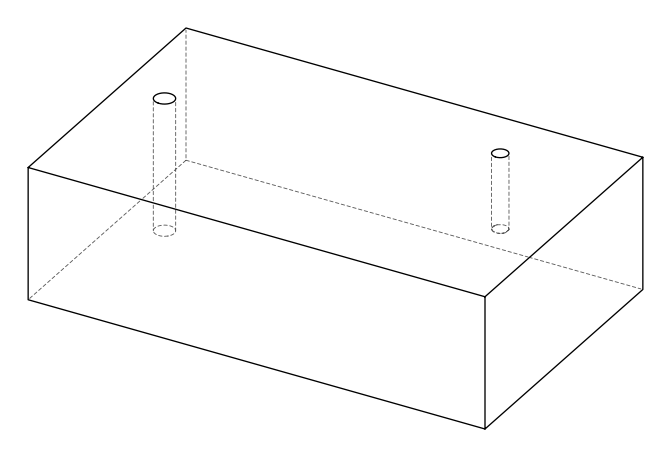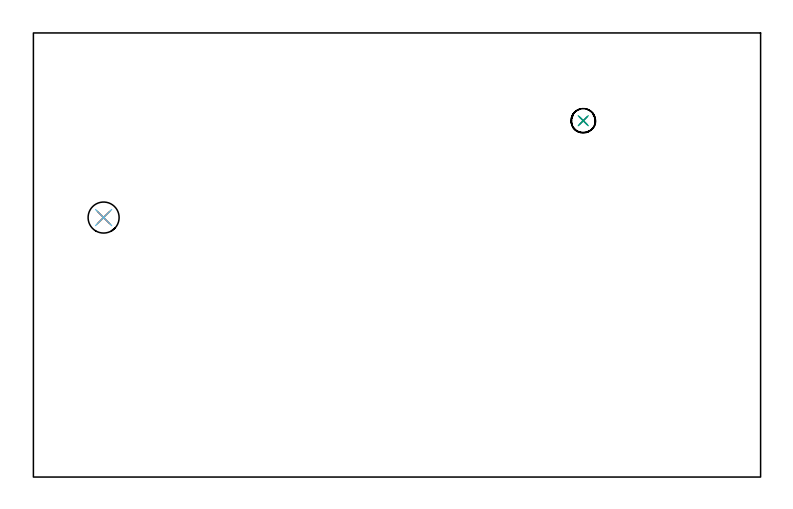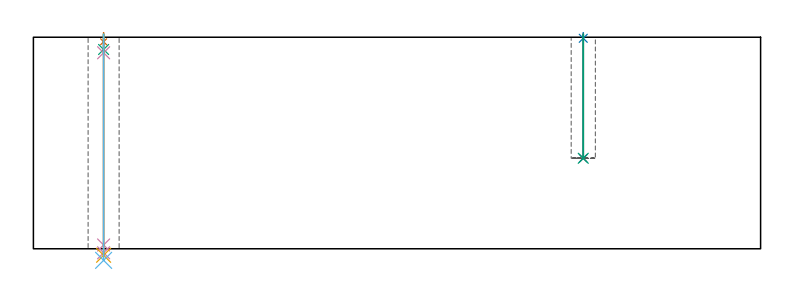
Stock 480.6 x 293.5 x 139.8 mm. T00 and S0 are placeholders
(PLAN: 9 operations, 7 tool changes, 2.9 min)
(1 SPOT_DRILL | STEP1HOLE | NXT0321_9005460120000 | 0.05 min | 182 mm3)
(2 SPOT_DRILL_1 | STEP1POCKET | NXT0321_9005460120000 | 0.03 min | 5 mm3)
(3 DRILL_BLIND_HOLE_INTO_CENTER | STEP1HOLE | UGT0301_178 | 0.04 min | 103 mm3)
(4 GUN_DRILL_THROUGH_HOLE | STEP1HOLE | UGT0307_001 | 0.62 min | 2561 mm3)
(5 SPADE_DRILL_TO_ENLARGE_THROUGH_HOLE | STEP1HOLE | UGT0306_003 | 0.59 min | 14237 mm3)
(6 DRILL_TO_ENLARGE_THROUGH_HOLE | STEP1HOLE | UGT0301_050 | 0.6 min | 28979 mm3)
(7 DRILL_BLIND_HOLE_INTO_CENTER_1 | STEP1POCKET | UGT0301_212 | 0.33 min | 5847 mm3)
(8 DRILL_TO_ENLARGE_BLIND_HOLE | STEP1POCKET | UGT0301_375 | 0.33 min | 8250 mm3)
(9 BORE_BLIND_HOLE | STEP1POCKET | UGT0332_065 | 0.33 min | 1943 mm3)
(TOOL NXT0321_9005460120000 | NC Spot Drill, 142deg, 12mm, Carbide, Uncoated | D12 PA142 FL30 Z2)
(TOOL UGT0301_178 | Twist Drill 5.4 mm | D5.4 PA118 FL55 Z2)
(TOOL UGT0307_001 | Gun Drill 5 mm | D5 PA130 FL24 Z1)
(TOOL UGT0306_003 | Spade Drill 12.5mm | D12.5 PA132 FL10 Z2)
(TOOL UGT0301_050 | Twist Drill 20.5 mm | D20.5 PA118 FL145 Z2)
(TOOL UGT0301_212 | Twist Drill 9.8 mm | D9.8 PA118 FL83 Z2)
(TOOL UGT0301_375 | Twist Drill Flat Bottom 15 mm | D15 PA180 FL120 Z2)
(TOOL UGT0332_065 | 16 mm Boring Bar Slip Fit | D16)
(OP 1 SPOT_DRILL)
G17 G21 G94 G90
T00 M6
G54
G17 G0 G90 X46.4 Y171.5 S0 M3
G43 Z149.8 H0
G94 G81 G98 Z136.8 F250. R142.8
G80
M5
M2
(OP 2 SPOT_DRILL_1)
G17 G21 G94 G90
T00 M6
G54
G17 G0 G90 X363.4 Y235.5 S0 M3
G43 Z149.8 H0
G94 G81 G98 Z139.103 F250. R142.8
G80
M5
M2
(OP 3 DRILL_BLIND_HOLE_INTO_CENTER)
G17 G21 G94 G90
T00 M6
G54
G17 G0 G90 X46.4 Y171.5 S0 M3
G43 Z149.8 H0
G94 G81 G98 Z131.7 F250. R141.8
G80
M5
M2
(OP 4 GUN_DRILL_THROUGH_HOLE)
G17 G21 G94 G90
T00 M6
G54
G17 G0 G90 X46.4 Y171.5 M8
G43 Z149.8 H0
Z138.122
S716 M3
G94 G1 Z129.536 F125. M26
G4 X.084
Z2.5 F250.
G4 X.084
Z-2.666 F125.
G4 X.084
M5
M9
G0 Z138.122
Z149.8
M2
(OP 5 SPADE_DRILL_TO_ENLARGE_THROUGH_HOLE)
G17 G21 G94 G90
T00 M6
G54
G17 G0 G90 X46.4 Y171.5 S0 M3
G43 Z149.8 H0
G94 G73 G98 Z-4.283 F250. Q12.007 R141.8
G80
M5
M2
(OP 6 DRILL_TO_ENLARGE_THROUGH_HOLE)
G17 G21 G94 G90
T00 M6
G54
G17 G0 G90 X46.4 Y171.5 S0 M3
G43 Z149.8 H0
G94 G73 G98 Z-7.659 F250. Q18.432 R141.8
G80
M5
M2
(OP 7 DRILL_BLIND_HOLE_INTO_CENTER_1)
G17 G21 G94 G90
T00 M6
G54
G17 G0 G90 X363.4 Y235.5 S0 M3
G43 Z149.8 H0
G94 G81 G98 Z59.8 F250. R141.8
G80
M5
M2
(OP 8 DRILL_TO_ENLARGE_BLIND_HOLE)
G17 G21 G94 G90
T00 M6
G54
G17 G0 G90 X363.4 Y235.5 S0 M3
G43 Z149.8 H0
G94 G73 G98 Z59.8 F250. Q13.333 R141.8
G80
M5
M2
(OP 9 BORE_BLIND_HOLE)
G17 G21 G94 G90
T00 M6
G54
G17 G0 G90 X363.4 Y235.5 S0 M3
G43 Z149.8 H0
G94 G85 G98 Z59.8 F250. R141.8
G80
M5
M2
